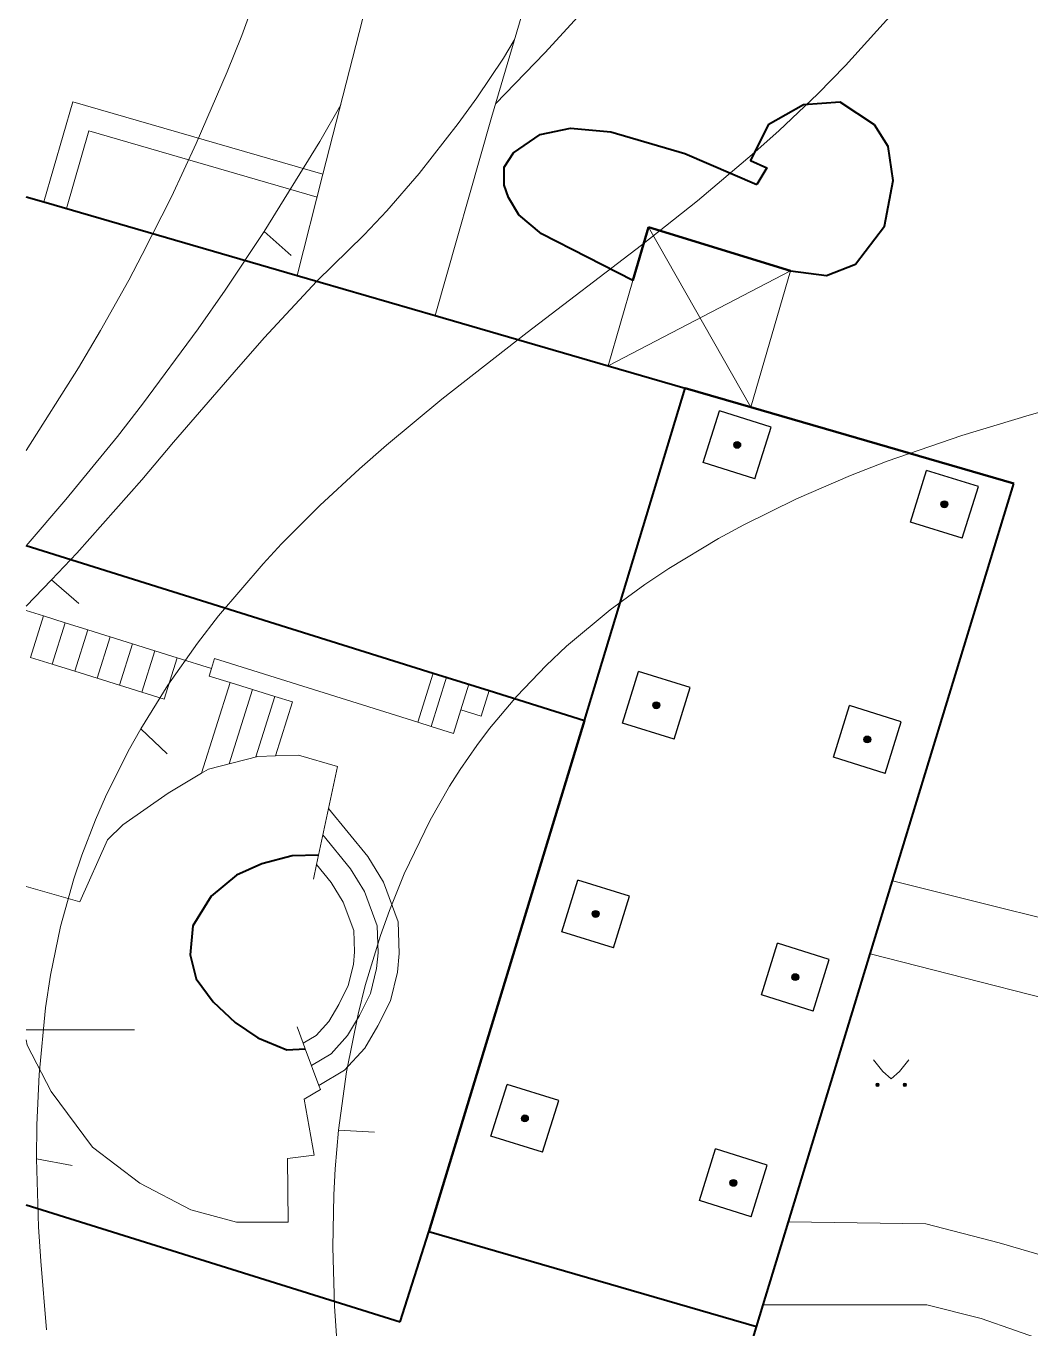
# Model space of a CAD drawing. Extents: x 1000 to 4000, y -5000 to -1000.
# Drawn here: x 1000 to 1055.7, y -4816.6 to -4744.4 of the extents above; entities that cross this region are included whole.
import ezdxf

# ---------------------------------------------------------------- set-up
doc = ezdxf.new("R2010")
doc.units = 0
doc.header["$MEASUREMENT"] = 0
for name, color, linetype in [('СЛОЙ_1', 7, 'CONTINUOUS'), ('СЛОЙ_11', 7, 'CONTINUOUS'), ('СЛОЙ_24', 7, 'CONTINUOUS'), ('СЛОЙ_25', 7, 'CONTINUOUS'), ('СЛОЙ_41', 7, 'CONTINUOUS'), ('СЛОЙ_50', 7, 'CONTINUOUS'), ('СЛОЙ_6', 7, 'CONTINUOUS'), ('СЛОЙ_7', 7, 'CONTINUOUS')]:
    doc.layers.add(name, color=color, linetype=linetype)

# ---------------------------------------------------------------- blocks, each defined once
blk = doc.blocks.new('*U106')
at = {"layer": 'СЛОЙ_6', "color": 7, "linetype": 'Continuous'}
for points in [[(-0.125, -0.025), (-0.128, 0), (-0.125, 0.025)], [(-0.118, -0.049), (-0.125, 0.025), (-0.118, 0.048)], [(-0.125, -0.025), (-0.125, 0.025), (-0.125, -0.025)], [(-0.125, -0.025), (-0.125, 0.025), (-0.125, 0.025)], [(-0.125, -0.025), (-0.125, 0.025), (-0.118, -0.049)], [(-0.106, -0.071), (-0.118, 0.048), (-0.106, 0.07)], [(-0.118, -0.049), (-0.118, 0.048), (-0.118, -0.049)], [(-0.118, -0.049), (-0.118, 0.048), (-0.118, 0.048)], [(-0.118, -0.049), (-0.118, 0.048), (-0.106, -0.071)], [(-0.09, -0.09), (-0.106, 0.07), (-0.09, 0.09)], [(-0.106, -0.071), (-0.106, 0.07), (-0.106, -0.071)], [(-0.106, -0.071), (-0.106, 0.07), (-0.106, 0.07)], [(-0.106, -0.071), (-0.106, 0.07), (-0.09, -0.09)], [(-0.071, -0.106), (-0.09, 0.09), (-0.071, 0.106)], [(-0.09, -0.09), (-0.09, 0.09), (-0.09, -0.09)], [(-0.09, -0.09), (-0.09, 0.09), (-0.09, 0.09)], [(-0.09, -0.09), (-0.09, 0.09), (-0.071, -0.106)], [(-0.049, -0.118), (-0.071, 0.106), (-0.049, 0.117)], [(-0.071, -0.106), (-0.071, 0.106), (-0.071, -0.106)], [(-0.071, -0.106), (-0.071, 0.106), (-0.071, 0.106)], [(-0.071, -0.106), (-0.071, 0.106), (-0.049, -0.118)], [(-0.025, -0.125), (-0.049, 0.117), (-0.025, 0.125)], [(-0.049, -0.118), (-0.049, 0.117), (-0.049, -0.118)], [(-0.049, -0.118), (-0.049, 0.117), (-0.049, 0.117)], [(-0.049, -0.118), (-0.049, 0.117), (-0.025, -0.125)], [(0, -0.128), (-0.025, 0.125), (0, 0.127)], [(-0.025, -0.125), (-0.025, 0.125), (-0.025, -0.125)], [(-0.025, -0.125), (-0.025, 0.125), (-0.025, 0.125)], [(-0.025, -0.125), (-0.025, 0.125), (0, -0.128)], [(0, -0.128), (0, 0.127), (0, 0.127)]]:
    blk.add_solid(points, dxfattribs=at)
at = {"layer": 'СЛОЙ_6', "color": 7, "linetype": 'Continuous', "extrusion": (0, 0, -1)}
for points in [[(0, -0.128), (0, 0.127), (0, -0.128)], [(0, -0.128), (0, 0.127), (-0.025, -0.125)], [(-0.025, -0.125), (0, 0.127), (-0.025, 0.125)], [(-0.025, -0.125), (-0.025, 0.125), (-0.025, -0.125)], [(-0.025, -0.125), (-0.025, 0.125), (-0.025, 0.125)], [(-0.025, -0.125), (-0.025, 0.125), (-0.049, -0.118)], [(-0.049, -0.118), (-0.025, 0.125), (-0.049, 0.117)], [(-0.049, -0.118), (-0.049, 0.117), (-0.049, -0.118)], [(-0.049, -0.118), (-0.049, 0.117), (-0.049, 0.117)], [(-0.049, -0.118), (-0.049, 0.117), (-0.071, -0.106)], [(-0.071, -0.106), (-0.049, 0.117), (-0.071, 0.106)], [(-0.071, -0.106), (-0.071, 0.106), (-0.071, -0.106)], [(-0.071, -0.106), (-0.071, 0.106), (-0.071, 0.106)], [(-0.071, -0.106), (-0.071, 0.106), (-0.09, -0.09)], [(-0.09, -0.09), (-0.071, 0.106), (-0.09, 0.09)], [(-0.09, -0.09), (-0.09, 0.09), (-0.09, -0.09)], [(-0.09, -0.09), (-0.09, 0.09), (-0.09, 0.09)], [(-0.09, -0.09), (-0.09, 0.09), (-0.106, -0.071)], [(-0.106, -0.071), (-0.09, 0.09), (-0.106, 0.07)], [(-0.106, -0.071), (-0.106, 0.07), (-0.106, -0.071)], [(-0.106, -0.071), (-0.106, 0.07), (-0.106, 0.07)], [(-0.106, -0.071), (-0.106, 0.07), (-0.118, -0.049)], [(-0.118, -0.049), (-0.106, 0.07), (-0.118, 0.048)], [(-0.118, -0.049), (-0.118, 0.048), (-0.118, -0.049)], [(-0.118, -0.049), (-0.118, 0.048), (-0.118, 0.048)], [(-0.118, -0.049), (-0.118, 0.048), (-0.125, -0.025)], [(-0.125, -0.025), (-0.118, 0.048), (-0.125, 0.025)], [(-0.125, -0.025), (-0.125, 0.025), (-0.125, -0.025)], [(-0.125, -0.025), (-0.125, 0.025), (-0.125, 0.025)], [(-0.125, -0.025), (-0.125, 0.025), (-0.127, 0)]]:
    blk.add_solid(points, dxfattribs=at)
blk = doc.blocks.new('108_1_2')
at = {"layer": 'СЛОЙ_6', "color": 7, "linetype": 'Continuous'}
for p, q in [((1, 1), (-1, 0.999)), ((-1, -1), (-1, 0.999)), ((1, -1), (1, 1)), ((1, -1), (-1, -1))]:
    blk.add_line(p, q, dxfattribs=at)
blk.add_circle((0, 0), 0.127, dxfattribs=at)
blk.add_blockref('*U106', (0, 0), dxfattribs=at)

msp = doc.modelspace()

# ---------------------------------------------------------------- linework, layer by layer
at = {"layer": 'СЛОЙ_1', "color": 253, "linetype": 'Continuous', "lineweight": 0}
msp.add_lwpolyline([(1006, -4800), (1000, -4800)], dxfattribs=at)
at = {"layer": 'СЛОЙ_11', "color": 253, "linetype": 'Continuous', "lineweight": 0}
for points in [[(1016.447, -4752.618), (1019.565, -4740.42)], [(1015.015, -4758.223), (1016.447, -4752.618)], [(1013.812, -4784.834), (1012.843, -4784.864), (1010.113, -4785.564), (1009.723, -4785.796)], [(1016.758, -4787.742), (1017.253, -4785.424), (1015.083, -4784.794), (1013.812, -4784.834)], [(1009.723, -4785.796), (1007.873, -4786.895), (1005.353, -4788.646), (1004.513, -4789.486), (1002.973, -4792.917), (1000, -4792.071)], [(1016.206, -4790.331), (1016.758, -4787.742)], [(1015.923, -4791.657), (1016.096, -4790.846)], [(1016.096, -4790.846), (1016.206, -4790.331)], [(1015.346, -4800.741), (1015.013, -4799.85)], [(1000, -4800.566), (1000.069, -4800.866), (1001.399, -4803.422), (1003.674, -4806.503), (1006.299, -4808.499), (1009.134, -4809.97), (1011.654, -4810.67), (1014.523, -4810.67), (1014.488, -4807.134), (1015.958, -4806.958), (1015.398, -4803.842), (1016.308, -4803.317), (1016.224, -4803.091)], [(1015.464, -4801.057), (1015.346, -4800.741)], [(1016.224, -4803.091), (1015.464, -4801.057)]]:
    msp.add_lwpolyline(points, dxfattribs=at)
at = {"layer": 'СЛОЙ_24', "color": 253, "linetype": 'Continuous', "lineweight": 0}
for points in [[(1036.123, -4728.135), (1032.377, -4734.594), (1029.597, -4736.535), (1025.782, -4749.468), (1022.655, -4760.441)], [(1011.301, -4780.761), (1010.139, -4780.418), (1010.27, -4779.995)], [(1047.997, -4791.749), (1061.902, -4795.218), (1074.59, -4799.242), (1075.996, -4799.136), (1078.202, -4798.509), (1079.388, -4796.136), (1081.317, -4787.699)], [(1046.76, -4795.805), (1061.66, -4799.595), (1075.18, -4804.001)], [(1075.18, -4804.001), (1075.631, -4804.691), (1075.878, -4806.548), (1076.011, -4807.317), (1075.836, -4808.752), (1073.787, -4815.035), (1073.545, -4815.337), (1072.161, -4817.016), (1070.691, -4817.191), (1068.311, -4816.701), (1059.142, -4813.34), (1053.892, -4811.799), (1049.832, -4810.749)], [(1049.832, -4810.749), (1042.237, -4810.637)], [(1066.211, -4820.658), (1052.912, -4816.001), (1049.902, -4815.231), (1040.837, -4815.231)]]:
    msp.add_lwpolyline(points, dxfattribs=at)
at = {"layer": 'СЛОЙ_25', "color": 253, "linetype": 'Continuous', "lineweight": 0}
for p, q in [((1011.301, -4780.761), (1009.723, -4785.796)), ((1014.75, -4781.841), (1013.812, -4784.834))]:
    msp.add_line(p, q, dxfattribs=at)
for points in [[(1014.75, -4781.841), (1013.782, -4781.538), (1012.541, -4781.15), (1011.301, -4780.761)], [(1012.541, -4781.15), (1011.25, -4785.273)], [(1013.782, -4781.538), (1012.731, -4784.893)], [(1016.224, -4803.091), (1017.641, -4802.251), (1018.76, -4801.02), (1019.493, -4799.783), (1020.182, -4798.403), (1020.568, -4796.81), (1020.671, -4795.781), (1020.619, -4794.018), (1019.796, -4791.837), (1018.924, -4790.414), (1016.758, -4787.742)], [(1015.808, -4801.978), (1016.894, -4801.334), (1017.814, -4800.322), (1018.465, -4799.223), (1019.077, -4797.999), (1019.413, -4796.613), (1019.5, -4795.74), (1019.456, -4794.248), (1018.741, -4792.353), (1017.967, -4791.09), (1016.445, -4789.212)], [(1015.346, -4800.741), (1016.063, -4800.316), (1016.763, -4799.545), (1017.323, -4798.6), (1017.848, -4797.55), (1018.128, -4796.394), (1018.198, -4795.694), (1018.163, -4794.503), (1017.568, -4792.928), (1016.903, -4791.842), (1016.096, -4790.846)]]:
    msp.add_lwpolyline(points, dxfattribs=at)
at = {"layer": 'СЛОЙ_41', "color": 253, "linetype": 'Continuous', "lineweight": 0}
for p, q in [((1046.944, -4801.662), (1047.454, -4802.312)), ((1048.894, -4801.662), (1048.384, -4802.312)), ((1047.454, -4802.312), (1047.914, -4802.722)), ((1048.384, -4802.312), (1047.914, -4802.722))]:
    msp.add_line(p, q, dxfattribs=at)
for centre in [(1047.158, -4803.052), (1048.679, -4803.052)]:
    msp.add_circle(centre, 0.0976, dxfattribs=at)
for points in [[(1047.062, -4803.071), (1047.06, -4803.052), (1047.062, -4803.032)], [(1047.068, -4803.089), (1047.062, -4803.032), (1047.068, -4803.014)], [(1047.062, -4803.071), (1047.062, -4803.032), (1047.068, -4803.089)], [(1047.077, -4803.106), (1047.068, -4803.014), (1047.077, -4802.997)], [(1047.068, -4803.089), (1047.068, -4803.014), (1047.077, -4803.106)], [(1047.089, -4803.121), (1047.077, -4802.997), (1047.089, -4802.983)], [(1047.077, -4803.106), (1047.077, -4802.997), (1047.089, -4803.121)], [(1047.104, -4803.133), (1047.089, -4802.983), (1047.104, -4802.97)], [(1047.089, -4803.121), (1047.089, -4802.983), (1047.104, -4803.133)], [(1047.121, -4803.142), (1047.104, -4802.97), (1047.121, -4802.961)], [(1047.104, -4803.133), (1047.104, -4802.97), (1047.121, -4803.142)], [(1047.139, -4803.147), (1047.121, -4802.961), (1047.139, -4802.956)], [(1047.121, -4803.142), (1047.121, -4802.961), (1047.139, -4803.147)], [(1047.158, -4803.149), (1047.139, -4802.956), (1047.158, -4802.954)], [(1047.139, -4803.147), (1047.139, -4802.956), (1047.158, -4803.149)], [(1048.583, -4803.071), (1048.581, -4803.052), (1048.583, -4803.032)], [(1048.589, -4803.089), (1048.583, -4803.032), (1048.589, -4803.014)], [(1048.583, -4803.071), (1048.583, -4803.032), (1048.589, -4803.089)], [(1048.598, -4803.106), (1048.589, -4803.014), (1048.598, -4802.997)], [(1048.589, -4803.089), (1048.589, -4803.014), (1048.598, -4803.106)], [(1048.61, -4803.121), (1048.598, -4802.997), (1048.61, -4802.983)], [(1048.598, -4803.106), (1048.598, -4802.997), (1048.61, -4803.121)], [(1048.625, -4803.133), (1048.61, -4802.983), (1048.625, -4802.97)], [(1048.61, -4803.121), (1048.61, -4802.983), (1048.625, -4803.133)], [(1048.642, -4803.142), (1048.625, -4802.97), (1048.642, -4802.961)], [(1048.625, -4803.133), (1048.625, -4802.97), (1048.642, -4803.142)], [(1048.66, -4803.147), (1048.642, -4802.961), (1048.66, -4802.956)], [(1048.642, -4803.142), (1048.642, -4802.961), (1048.66, -4803.147)], [(1048.679, -4803.149), (1048.66, -4802.956), (1048.679, -4802.954)], [(1048.66, -4803.147), (1048.66, -4802.956), (1048.679, -4803.149)]]:
    msp.add_solid(points, dxfattribs=at)
at = {"layer": 'СЛОЙ_41', "color": 253, "linetype": 'Continuous', "lineweight": 0, "extrusion": (0, 0, -1)}
for points in [[(-1047.158, -4803.149), (-1047.158, -4802.954), (-1047.177, -4803.147)], [(-1047.177, -4803.147), (-1047.158, -4802.954), (-1047.177, -4802.956)], [(-1047.177, -4803.147), (-1047.177, -4802.956), (-1047.195, -4803.142)], [(-1047.195, -4803.142), (-1047.177, -4802.956), (-1047.195, -4802.961)], [(-1047.195, -4803.142), (-1047.195, -4802.961), (-1047.212, -4803.133)], [(-1047.212, -4803.133), (-1047.195, -4802.961), (-1047.212, -4802.97)], [(-1047.212, -4803.133), (-1047.212, -4802.97), (-1047.227, -4803.121)], [(-1047.227, -4803.121), (-1047.212, -4802.97), (-1047.227, -4802.983)], [(-1047.227, -4803.121), (-1047.227, -4802.983), (-1047.239, -4803.106)], [(-1047.239, -4803.106), (-1047.227, -4802.983), (-1047.239, -4802.997)], [(-1047.239, -4803.106), (-1047.239, -4802.997), (-1047.248, -4803.089)], [(-1047.248, -4803.089), (-1047.239, -4802.997), (-1047.248, -4803.014)], [(-1047.248, -4803.089), (-1047.248, -4803.014), (-1047.254, -4803.071)], [(-1047.254, -4803.071), (-1047.248, -4803.014), (-1047.254, -4803.032)], [(-1047.254, -4803.071), (-1047.254, -4803.032), (-1047.256, -4803.052)], [(-1048.679, -4803.149), (-1048.679, -4802.954), (-1048.698, -4803.147)], [(-1048.698, -4803.147), (-1048.679, -4802.954), (-1048.698, -4802.956)], [(-1048.698, -4803.147), (-1048.698, -4802.956), (-1048.716, -4803.142)], [(-1048.716, -4803.142), (-1048.698, -4802.956), (-1048.716, -4802.961)], [(-1048.716, -4803.142), (-1048.716, -4802.961), (-1048.733, -4803.133)], [(-1048.733, -4803.133), (-1048.716, -4802.961), (-1048.733, -4802.97)], [(-1048.733, -4803.133), (-1048.733, -4802.97), (-1048.748, -4803.121)], [(-1048.748, -4803.121), (-1048.733, -4802.97), (-1048.748, -4802.983)], [(-1048.748, -4803.121), (-1048.748, -4802.983), (-1048.76, -4803.106)], [(-1048.76, -4803.106), (-1048.748, -4802.983), (-1048.76, -4802.997)], [(-1048.76, -4803.106), (-1048.76, -4802.997), (-1048.769, -4803.089)], [(-1048.769, -4803.089), (-1048.76, -4802.997), (-1048.769, -4803.014)], [(-1048.769, -4803.089), (-1048.769, -4803.014), (-1048.775, -4803.071)], [(-1048.775, -4803.071), (-1048.769, -4803.014), (-1048.775, -4803.032)], [(-1048.775, -4803.071), (-1048.775, -4803.032), (-1048.777, -4803.052)]]:
    msp.add_solid(points, dxfattribs=at)
at = {"layer": 'СЛОЙ_50', "color": 253, "linetype": 'Continuous', "lineweight": 0}
for p, q in [((1013.186, -4755.797), (1014.688, -4757.117)), ((1006.356, -4783.34), (1007.808, -4784.715)), ((1017.306, -4805.556), (1019.303, -4805.673)), ((1000.587, -4807.147), (1002.552, -4807.52))]:
    msp.add_line(p, q, dxfattribs=at)
for points in [[(1000, -4767.917), (1002.907, -4763.334), (1004.127, -4761.265), (1005.685, -4758.476), (1006.435, -4757.068), (1008.05, -4753.867), (1009.429, -4750.924), (1011.141, -4746.943), (1011.943, -4744.927), (1013.436, -4740.847), (1013.745, -4739.93), (1014.054, -4739.013), (1014.832, -4736.547), (1015.202, -4735.305), (1015.988, -4732.491), (1016.534, -4730.36), (1017.207, -4727.494), (1017.541, -4725.949)], [(1026.003, -4748.721), (1028.738, -4745.897), (1030.373, -4744.103), (1032.499, -4741.668), (1033.538, -4740.432), (1035.818, -4737.604), (1038.608, -4733.909), (1039.806, -4732.233), (1041.364, -4729.968), (1042.125, -4728.822), (1043.481, -4726.705)], [(1001.139, -4816.619), (1000.813, -4812.818), (1000.698, -4810.922), (1000.587, -4807.147), (1000.6, -4805.272), (1000.717, -4802.478), (1001.08, -4798.798), (1001.36, -4796.98), (1001.916, -4794.287), (1002.648, -4791.638), (1003.085, -4790.332), (1003.84, -4788.379), (1004.403, -4787.095), (1005.664, -4784.575), (1006.356, -4783.34), (1007.857, -4780.926), (1009.497, -4778.592), (1010.659, -4777.083), (1013.126, -4774.19), (1014.152, -4773.089), (1016.27, -4770.965), (1018.466, -4768.931), (1019.967, -4767.617), (1023.038, -4765.072), (1027.758, -4761.391), (1034.09, -4756.554), (1037.2, -4754.084), (1040.228, -4751.532), (1041.702, -4750.215), (1043.85, -4748.173), (1045.392, -4746.6), (1048.351, -4743.323)], [(1016.115, -4758.542), (1018.729, -4755.972), (1019.975, -4754.638), (1021.769, -4752.575), (1023.943, -4749.812), (1024.974, -4748.384), (1026.449, -4746.186), (1027.042, -4745.197)], [(1000, -4773.2), (1002.212, -4770.631), (1005.064, -4767.135), (1006.448, -4765.356), (1009.535, -4761.175), (1011.024, -4759.044), (1013.186, -4755.797), (1016.273, -4750.813), (1017.431, -4748.768)], [(1000, -4776.543), (1001.404, -4775.077), (1002.808, -4773.612), (1006.422, -4769.551), (1008.161, -4767.465), (1011.524, -4763.583), (1013.187, -4761.67), (1016.115, -4758.542)], [(1062.964, -4763.864), (1055.561, -4765.961), (1051.83, -4767.081), (1047.703, -4768.507), (1045.671, -4769.3), (1042.676, -4770.598), (1039.765, -4772.031), (1038.348, -4772.802), (1035.601, -4774.454), (1034.277, -4775.338), (1032.359, -4776.74), (1029.944, -4778.755), (1028.802, -4779.827), (1027.181, -4781.519), (1025.675, -4783.315), (1024.968, -4784.253), (1024.045, -4785.591), (1023.463, -4786.51), (1022.379, -4788.403), (1020.952, -4791.362), (1020.13, -4793.397), (1019.638, -4794.774), (1018.789, -4797.561), (1018.387, -4799.148), (1017.744, -4802.341), (1017.306, -4805.556), (1017.121, -4807.711), (1017.043, -4809.152), (1016.989, -4812.045), (1017.084, -4815.312), (1017.231, -4817.498)], [(1001.404, -4775.077), (1002.917, -4776.385)]]:
    msp.add_lwpolyline(points, dxfattribs=at)
at = {"layer": 'СЛОЙ_6', "color": 253, "linetype": 'Continuous', "lineweight": 50}
for p, q in [((1034.474, -4755.546), (1033.613, -4758.508)), ((1034.474, -4755.546), (1042.341, -4757.966)), ((1040.149, -4765.519), (1036.509, -4764.462)), ((1054.706, -4769.744), (1040.149, -4765.519)), ((1022.315, -4811.192), (1030.925, -4782.866))]:
    msp.add_line(p, q, dxfattribs=at)
at = {"layer": 'СЛОЙ_6', "color": 253, "linetype": 'Continuous', "lineweight": 40}
for points in [[(1045.938, -4757.592), (1047.548, -4755.491), (1048.038, -4752.97), (1047.758, -4751.08), (1046.988, -4749.889), (1045.099, -4748.629), (1043.069, -4748.769), (1041.109, -4749.889), (1040.129, -4751.85), (1041.039, -4752.27), (1040.479, -4753.18)], [(1033.613, -4758.508), (1028.546, -4755.911), (1027.286, -4754.861), (1026.726, -4753.915), (1026.481, -4753.215), (1026.481, -4752.235), (1027.006, -4751.43), (1028.476, -4750.414), (1030.156, -4750.064)], [(1030.156, -4750.064), (1032.396, -4750.274), (1036.49, -4751.465), (1040.479, -4753.18)], [(1000, -4753.865), (1000.984, -4754.151)], [(1000.984, -4754.151), (1015.015, -4758.223)], [(1042.341, -4757.966), (1044.329, -4758.222), (1045.938, -4757.592)], [(1015.015, -4758.223), (1022.655, -4760.441)], [(1022.655, -4760.441), (1032.244, -4763.224)], [(1032.244, -4763.224), (1036.509, -4764.462)], [(1030.925, -4782.866), (1036.509, -4764.462)], [(1047.997, -4791.749), (1054.706, -4769.744)], [(1000, -4773.178), (1022.559, -4780.245)], [(1022.559, -4780.245), (1025.657, -4781.216)], [(1025.657, -4781.216), (1030.925, -4782.866)], [(1016.206, -4790.331), (1014.733, -4790.361), (1013.053, -4790.817), (1011.654, -4791.447), (1010.254, -4792.602), (1009.239, -4794.248), (1009.099, -4795.859), (1009.414, -4797.189), (1010.359, -4798.45), (1011.584, -4799.605), (1012.843, -4800.446), (1014.453, -4801.111), (1015.464, -4801.057)], [(1046.76, -4795.805), (1047.997, -4791.749)], [(1042.237, -4810.637), (1046.76, -4795.805)], [(1000, -4809.71), (1020.714, -4816.179)], [(1020.714, -4816.179), (1022.315, -4811.192)], [(1040.462, -4816.46), (1022.315, -4811.192)], [(1040.837, -4815.231), (1042.237, -4810.637)], [(1040.462, -4816.46), (1040.837, -4815.231)], [(1039.531, -4819.513), (1040.462, -4816.46)]]:
    msp.add_lwpolyline(points, dxfattribs=at)
at = {"layer": 'СЛОЙ_7', "color": 253, "linetype": 'Continuous', "lineweight": 0}
for p, q in [((1000.984, -4754.151), (1002.596, -4748.598)), ((1002.596, -4748.598), (1016.447, -4752.618)), ((1002.233, -4754.513), (1003.482, -4750.209)), ((1003.482, -4750.209), (1016.125, -4753.879)), ((1040.149, -4765.519), (1034.474, -4755.546)), ((1032.244, -4763.224), (1042.341, -4757.966)), ((1032.244, -4763.224), (1033.613, -4758.508)), ((1040.149, -4765.519), (1042.341, -4757.966)), ((1000.957, -4777.078), (1000, -4776.778)), ((1000.957, -4777.078), (1000.237, -4779.377)), ((1002.174, -4777.459), (1000.957, -4777.078)), ((1002.174, -4777.459), (1001.454, -4779.758)), ((1003.415, -4777.848), (1002.174, -4777.459)), ((1003.415, -4777.848), (1002.695, -4780.147)), ((1004.655, -4778.236), (1003.415, -4777.848)), ((1004.655, -4778.236), (1003.935, -4780.535)), ((1005.896, -4778.625), (1004.655, -4778.236)), ((1005.896, -4778.625), (1005.176, -4780.924)), ((1007.137, -4779.013), (1005.896, -4778.625)), ((1001.454, -4779.758), (1000.237, -4779.377)), ((1007.137, -4779.013), (1006.416, -4781.312)), ((1008.377, -4779.402), (1007.137, -4779.013)), ((1008.377, -4779.402), (1007.657, -4781.701)), ((1010.27, -4779.995), (1008.377, -4779.402)), ((1010.443, -4779.444), (1010.27, -4779.995)), ((1021.704, -4782.972), (1010.443, -4779.444)), ((1002.695, -4780.147), (1001.454, -4779.758)), ((1003.935, -4780.535), (1002.695, -4780.147)), ((1005.176, -4780.924), (1003.935, -4780.535)), ((1006.416, -4781.312), (1005.176, -4780.924)), ((1022.559, -4780.245), (1021.704, -4782.972)), ((1022.438, -4783.202), (1023.293, -4780.475)), ((1024.533, -4780.864), (1024.09, -4782.279)), ((1007.657, -4781.701), (1006.416, -4781.312)), ((1025.213, -4782.631), (1025.657, -4781.216)), ((1023.679, -4783.591), (1024.09, -4782.279)), ((1024.09, -4782.279), (1025.213, -4782.631)), ((1022.438, -4783.202), (1021.704, -4782.972)), ((1023.679, -4783.591), (1022.438, -4783.202))]:
    msp.add_line(p, q, dxfattribs=at)

# ---------------------------------------------------------------- block references
at = {"layer": 'СЛОЙ_6', "color": 253, "linetype": 'Continuous', "lineweight": 0, "xscale": 1.499998237846415, "yscale": 1.499998237846415, "zscale": 1.499998237846415, "rotation": 342.6056860167211}
for p in [(1039.389, -4767.607), (1050.868, -4770.899), (1034.909, -4782.033), (1046.598, -4783.924), (1031.549, -4793.588), (1042.608, -4797.09), (1027.629, -4804.911), (1039.179, -4808.483)]:
    msp.add_blockref('108_1_2', p, dxfattribs=at)

doc.saveas('drawing.dxf')
